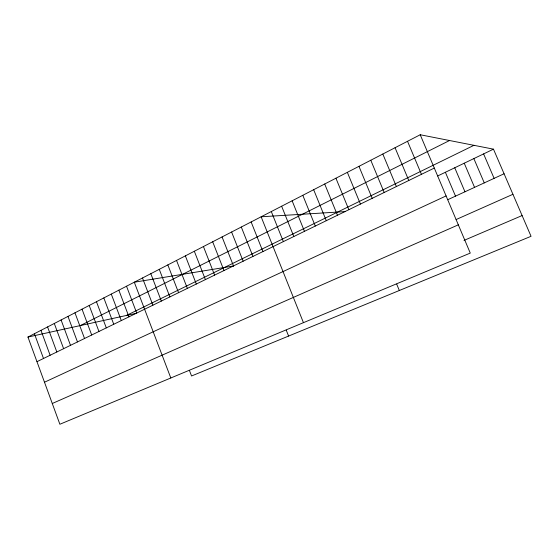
<?xml version="1.0" encoding="UTF-8"?>
<svg xmlns="http://www.w3.org/2000/svg" width="559" height="559" viewBox="0 0 559 559"><rect width="100%" height="100%" fill="white"/><g stroke="black" fill="none" stroke-linecap="round" stroke-linejoin="round"><path stroke-width="0.84" d="M420.214 134.747L470.273 253.087L59.876 424.253L27.95 337.056L420.214 134.747L493.471 149.162L531.05 236.303L191.555 375.99L189.459 370.512M80.37 325.562L449.541 140.519M126.46 315.451L473.948 145.319M36.964 361.673L434.308 168.063M437.676 175.973L493.471 149.162M44.489 382.223L446.096 195.929M447.724 199.724L504.078 173.765M456.109 219.547L512.938 194.294M52.28 403.5L458.324 224.837M463.998 240.405L522.106 215.557M27.95 337.056L136.627 313.222M233.634 265.958L134.293 282.211L170.809 377.982M345.21 211.602L261.137 216.787L303.446 322.662M483.598 153.907L494.107 178.356M473.857 158.588L484.269 182.891M464.243 163.207L474.556 187.37M454.746 167.77L464.969 191.786M445.383 172.27L455.508 196.139M407.525 141.294L421.437 174.338M395.059 147.723L408.804 180.494M382.817 154.032L396.387 186.545M370.785 160.237L384.187 192.485M358.962 166.337L372.203 198.326M396.701 284.133L399.329 290.498M347.342 172.326L360.429 204.063M335.924 178.216L348.851 209.702M324.702 184.009L337.475 215.25M313.662 189.704L326.288 220.7M302.803 195.301L315.283 226.06M292.133 200.807L304.466 231.328M281.631 206.222L293.831 236.513M271.304 211.547L283.364 241.614M251.138 221.951L262.933 251.571M286.257 330.166L288.598 336.064M241.292 227.024L252.961 256.427M231.608 232.02L243.144 261.214M222.07 236.939L233.487 265.916M212.679 241.781L223.977 270.549M203.434 246.547L214.614 275.112M194.329 251.243L205.391 279.605M185.364 255.868L196.314 284.035M176.532 260.424L187.37 288.388M167.833 264.91L178.559 292.685M159.266 269.333L169.88 296.913M150.818 273.686L161.327 301.077M142.496 277.977L152.9 305.186M126.523 286.215L136.724 313.068M118.85 290.17L128.961 316.848M111.283 294.076L121.303 320.58M103.827 297.926L113.75 324.262M96.462 301.72L106.301 327.888M89.202 305.466L98.95 331.473M82.033 309.162L91.697 335.009M74.962 312.809L84.535 338.495M67.981 316.408L77.47 341.94M61.092 319.965L70.504 345.336M54.293 323.465L63.621 348.69M47.578 326.931L56.829 351.995M40.954 330.348L50.121 355.265M34.413 333.723L43.504 358.494"/></g></svg>
